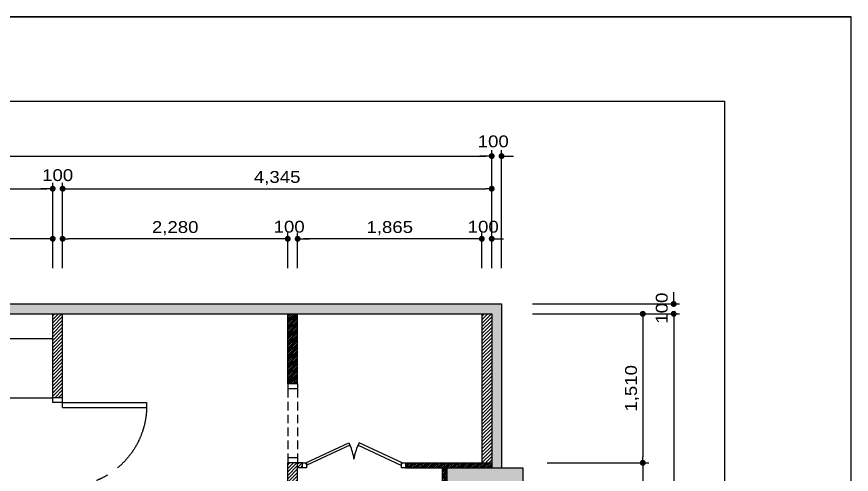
# Model space of a CAD drawing. Extents: x 700607 to 725777, y -92033 to -74213.
# Drawn here: x 717326 to 725777, y -78852 to -74213 of the extents above; entities that cross this region are included whole.
import ezdxf

# ---------------------------------------------------------------- set-up
doc = ezdxf.new("R2010")
doc.units = 0
doc.header["$MEASUREMENT"] = 0
for name, pattern in [('CENTER', [65, 60, -2, 1, -2]), ('CENTER2', [1.125, 0.75, -0.125, 0.125, -0.125]), ('HIDDEN2', [0.1875, 0.125, -0.0625])]:
    doc.linetypes.add(name, pattern=pattern)
doc.layers.get('0').update_dxf_attribs({"linetype": 'CONTINUOUS'})
doc.layers.get('DEFPOINTS').update_dxf_attribs({"linetype": 'CONTINUOUS'})
for name, color, linetype in [('253dim', 253, 'CONTINUOUS'), ('C200-CEN', 2, 'CENTER'), ('DOOR', 6, 'CONTINUOUS'), ('HAT', 31, 'CONTINUOUS'), ('WAL', 3, 'CONTINUOUS'), ('WALL', 2, 'CONTINUOUS')]:
    doc.layers.add(name, color=color, linetype=linetype)
doc.styles.add('울릉도L', font='', dxfattribs={"width": 1.2})
doc.styles.get('울릉도L').set_extended_font_data('HY울릉도L')
doc.dimstyles.new('CH60', dxfattribs={"dimscale": 60, "dimtxt": 2, "dimasz": 1, "dimexe": 1, "dimexo": 2, "dimgap": 0.6, "dimtad": 1, "dimdec": 0, "dimzin": 0, "dimdsep": 46, "dimlunit": 6, "dimtxsty": '울릉도L', "dimblk": 'DOT', "dimcen": 5, "dimclrd": 5, "dimclre": 5, "dimclrt": 7, "dimadec": 0, "dimazin": 0, "dimtfac": 1, "dimtdec": 0, "dimtix": 1, "dimtofl": 0, "dimtmove": 2, "dimatfit": 3, "dimldrblk": 'DOT', "dimfxl": 1, "dimtolj": 1, "dimtzin": 0, "dimarcsym": 0})
pattern_1 = [(45, (669676.592, -80995.892), (-17.67767, 17.67767), [])]
pattern_2 = [(45, (669676.592, -80995.892), (-8.8388348, 8.8388348), [])]

# ---------------------------------------------------------------- blocks, each defined once
blk = doc.blocks.new('_DOT')
at = {"color": 0, "linetype": 'ByBlock'}
blk.add_line((-0.5, 0), (-1, 0), dxfattribs=at)
at = {"color": 0, "linetype": 'ByBlock', "const_width": 0.5}
blk.add_lwpolyline([(-0.25, 0, 1), (0.25, 0, 1)], format="xyb", close=True, dxfattribs=at)
blk = doc.blocks.new('*D74')
at = {"layer": '253dim', "color": 5, "lineweight": -2, "transparency": 16777216}
for p, q in [((722547.6, -77224.9), (724038.2, -77224.9)), ((723978.2, -77284.9), (723978.2, -85704.9)), ((722582.6, -85764.9), (724038.2, -85764.9))]:
    blk.add_line(p, q, dxfattribs=at)
at = {"layer": 'DEFPOINTS', "color": 0, "transparency": 16777216}
for p in [(722427.6, -77224.9), (722462.6, -85764.9), (723978.2, -85764.9)]:
    blk.add_point(p, dxfattribs=at)
at = {"layer": '253dim', "color": 5, "lineweight": -2, "transparency": 16777216, "xscale": 60, "yscale": 60, "zscale": 60}
for p, rotation in [((723978.2, -77224.9), 90), ((723978.2, -85764.9), 270)]:
    blk.add_blockref('_DOT', p, dxfattribs=dict(at, rotation=rotation))
at = {"layer": '253dim', "color": 7, "transparency": 16777216, "insert": (723853.7, -81601.6), "char_height": 120, "attachment_point": 5, "rotation": 90, "style": '울릉도L'}
blk.add_mtext('\\A1;8,540', dxfattribs=at)
blk = doc.blocks.new('A$C1FE00452')
at = {"layer": 'C200-CEN', "color": 3, "linetype": 'Continuous'}
for p, q in [((100, 950), (0, 950)), ((0, 950), (0, 900)), ((100, 950), (100, 900)), ((100, 900), (0, 900)), ((100, 50), (0, 50)), ((0, 50), (0, 0)), ((100, 0), (0, 0)), ((100, 50), (100, 0))]:
    blk.add_line(p, q, dxfattribs=at)
at = {"layer": 'DOOR', "color": 1, "linetype": 'CENTER2', "ltscale": 1000}
blk.add_arc((133.7, 83.7), 817, 357.6375, 92.3625, dxfattribs=at)
at = {"layer": 'HAT', "color": 4}
for p, q in [((100, 100), (100, 50)), ((100, 100), (950, 100)), ((100, 50), (950, 50))]:
    blk.add_line(p, q, dxfattribs=at)
blk = doc.blocks.new('*D92')
at = {"layer": '253dim', "color": 5, "lineweight": -2, "transparency": 16777216}
for p, q in [((722547.6, -77224.9), (723725, -77224.9)), ((723665, -77284.9), (723665, -78674.9)), ((722696.1, -78734.9), (723725, -78734.9))]:
    blk.add_line(p, q, dxfattribs=at)
at = {"layer": 'DEFPOINTS', "color": 0, "transparency": 16777216}
for p in [(722427.6, -77224.9), (722576.1, -78734.9), (723665, -78734.9)]:
    blk.add_point(p, dxfattribs=at)
at = {"layer": '253dim', "color": 5, "lineweight": -2, "transparency": 16777216, "xscale": 60, "yscale": 60, "zscale": 60}
for p, rotation in [((723665, -77224.9), 90), ((723665, -78734.9), 270)]:
    blk.add_blockref('_DOT', p, dxfattribs=dict(at, rotation=rotation))
at = {"layer": '253dim', "color": 7, "transparency": 16777216, "insert": (723557.1, -77979.9), "char_height": 120, "attachment_point": 5, "rotation": 90, "style": '울릉도L'}
blk.add_mtext('\\A1;1,510', dxfattribs=at)
blk = doc.blocks.new('*D102')
at = {"layer": '253dim', "color": 5, "lineweight": -2, "transparency": 16777216}
for p, q in [((722696.1, -78734.9), (723725, -78734.9)), ((723665, -78794.9), (723665, -79774.5)), ((722696.1, -79834.5), (723725, -79834.5))]:
    blk.add_line(p, q, dxfattribs=at)
at = {"layer": 'DEFPOINTS', "color": 0, "transparency": 16777216}
for p in [(722576.1, -78734.9), (722576.1, -79834.5), (723665, -79834.5)]:
    blk.add_point(p, dxfattribs=at)
at = {"layer": '253dim', "color": 5, "lineweight": -2, "transparency": 16777216, "xscale": 60, "yscale": 60, "zscale": 60}
for p, rotation in [((723665, -78734.9), 90), ((723665, -79834.5), 270)]:
    blk.add_blockref('_DOT', p, dxfattribs=dict(at, rotation=rotation))
at = {"layer": '253dim', "color": 7, "transparency": 16777216, "insert": (723557.1, -79284.7), "char_height": 120, "attachment_point": 5, "rotation": 90, "style": '울릉도L'}
blk.add_mtext('\\A1;1,100', dxfattribs=at)
blk = doc.blocks.new('*D103')
at = {"layer": '253dim', "color": 5, "lineweight": -2, "transparency": 16777216}
for p, q in [((715351.1, -76761.5), (715351.1, -76404.2)), ((717630.6, -76464.2), (715411.1, -76464.2)), ((717690.6, -76761.6), (717690.6, -76404.2))]:
    blk.add_line(p, q, dxfattribs=at)
at = {"layer": 'DEFPOINTS', "color": 0, "transparency": 16777216}
for p in [(715351.1, -76464.2), (715351.1, -76881.5), (717690.6, -76881.6)]:
    blk.add_point(p, dxfattribs=at)
at = {"layer": '253dim', "color": 5, "lineweight": -2, "transparency": 16777216, "xscale": 60, "yscale": 60, "zscale": 60, "rotation": 180}
blk.add_blockref('_DOT', (715351.1, -76464.2), dxfattribs=at)
at = {"layer": '253dim', "color": 5, "lineweight": -2, "transparency": 16777216, "xscale": 60, "yscale": 60, "zscale": 60}
blk.add_blockref('_DOT', (717690.6, -76464.2), dxfattribs=at)
at = {"layer": '253dim', "color": 7, "transparency": 16777216, "insert": (716520.8, -76356.3), "char_height": 120, "attachment_point": 5, "style": '울릉도L'}
blk.add_mtext('\\A1;2,340', dxfattribs=at)
blk = doc.blocks.new('*D104')
at = {"layer": '253dim', "color": 5, "lineweight": -2, "transparency": 16777216}
for p, q in [((717630.6, -75956.5), (717570.6, -75956.5)), ((717690.6, -76761.5), (717690.6, -75896.5)), ((717790.6, -76761.5), (717790.6, -75896.5)), ((717850.6, -75956.5), (717910.6, -75956.5))]:
    blk.add_line(p, q, dxfattribs=at)
at = {"layer": 'DEFPOINTS', "color": 0, "transparency": 16777216}
for p in [(717790.6, -75956.5), (717690.6, -76881.5), (717790.6, -76881.5)]:
    blk.add_point(p, dxfattribs=at)
at = {"layer": '253dim', "color": 5, "lineweight": -2, "transparency": 16777216, "xscale": 60, "yscale": 60, "zscale": 60}
blk.add_blockref('_DOT', (717690.6, -75956.5), dxfattribs=at)
at = {"layer": '253dim', "color": 5, "lineweight": -2, "transparency": 16777216, "xscale": 60, "yscale": 60, "zscale": 60, "rotation": 180}
blk.add_blockref('_DOT', (717790.6, -75956.5), dxfattribs=at)
at = {"layer": '253dim', "color": 7, "transparency": 16777216, "insert": (717740.6, -75819.8), "char_height": 120, "attachment_point": 5, "style": '울릉도L'}
blk.add_mtext('\\A1;100', dxfattribs=at)
blk = doc.blocks.new('*D105')
at = {"layer": '253dim', "color": 5, "lineweight": -2, "transparency": 16777216}
for p, q in [((708021.1, -76761.5), (708021.1, -75896.5)), ((708081.1, -75956.5), (717630.6, -75956.5)), ((717690.6, -76761.5), (717690.6, -75896.5))]:
    blk.add_line(p, q, dxfattribs=at)
at = {"layer": 'DEFPOINTS', "color": 0, "transparency": 16777216}
for p in [(717690.6, -75956.5), (708021.1, -76881.5), (717690.6, -76881.5)]:
    blk.add_point(p, dxfattribs=at)
at = {"layer": '253dim', "color": 5, "lineweight": -2, "transparency": 16777216, "xscale": 60, "yscale": 60, "zscale": 60, "rotation": 180}
blk.add_blockref('_DOT', (708021.1, -75956.5), dxfattribs=at)
at = {"layer": '253dim', "color": 5, "lineweight": -2, "transparency": 16777216, "xscale": 60, "yscale": 60, "zscale": 60}
blk.add_blockref('_DOT', (717690.6, -75956.5), dxfattribs=at)
at = {"layer": '253dim', "color": 7, "transparency": 16777216, "insert": (712131.1, -75835.2), "char_height": 120, "attachment_point": 5, "style": '울릉도L'}
blk.add_mtext('\\A1;9,670', dxfattribs=at)
blk = doc.blocks.new('*D106')
at = {"layer": '253dim', "color": 5, "lineweight": -2, "transparency": 16777216}
for p, q in [((704501.1, -76761.5), (704501.1, -75566.2)), ((704561.1, -75626.2), (722075.6, -75626.2)), ((722135.6, -76761.5), (722135.6, -75566.2))]:
    blk.add_line(p, q, dxfattribs=at)
at = {"layer": 'DEFPOINTS', "color": 0, "transparency": 16777216}
for p in [(722135.6, -75626.2), (704501.1, -76881.5), (722135.6, -76881.5)]:
    blk.add_point(p, dxfattribs=at)
at = {"layer": '253dim', "color": 5, "lineweight": -2, "transparency": 16777216, "xscale": 60, "yscale": 60, "zscale": 60, "rotation": 180}
blk.add_blockref('_DOT', (704501.1, -75626.2), dxfattribs=at)
at = {"layer": '253dim', "color": 5, "lineweight": -2, "transparency": 16777216, "xscale": 60, "yscale": 60, "zscale": 60}
blk.add_blockref('_DOT', (722135.6, -75626.2), dxfattribs=at)
at = {"layer": '253dim', "color": 7, "transparency": 16777216, "insert": (713318.3, -75518.3), "char_height": 120, "attachment_point": 5, "style": '울릉도L'}
blk.add_mtext('\\A1;17,634', dxfattribs=at)
blk = doc.blocks.new('*D113')
at = {"layer": '253dim', "color": 5, "lineweight": -2, "transparency": 16777216}
for p, q in [((721975.6, -76464.2), (721915.6, -76464.2)), ((722035.6, -76761.5), (722035.6, -76404.2)), ((722135.6, -76761.5), (722135.6, -76404.2)), ((722195.6, -76464.2), (722255.6, -76464.2))]:
    blk.add_line(p, q, dxfattribs=at)
at = {"layer": 'DEFPOINTS', "color": 0, "transparency": 16777216}
for p in [(722135.6, -76464.2), (722035.6, -76881.5), (722135.6, -76881.5)]:
    blk.add_point(p, dxfattribs=at)
at = {"layer": '253dim', "color": 5, "lineweight": -2, "transparency": 16777216, "xscale": 60, "yscale": 60, "zscale": 60}
blk.add_blockref('_DOT', (722035.6, -76464.2), dxfattribs=at)
at = {"layer": '253dim', "color": 5, "lineweight": -2, "transparency": 16777216, "xscale": 60, "yscale": 60, "zscale": 60, "rotation": 180}
blk.add_blockref('_DOT', (722135.6, -76464.2), dxfattribs=at)
at = {"layer": '253dim', "color": 7, "transparency": 16777216, "insert": (722049.6, -76342.6), "char_height": 120, "attachment_point": 5, "style": '울릉도L'}
blk.add_mtext('\\A1;100', dxfattribs=at)
blk = doc.blocks.new('*D114')
at = {"layer": '253dim', "color": 5, "lineweight": -2, "transparency": 16777216}
for p, q in [((717790.6, -76761.5), (717790.6, -76404.2)), ((720010.6, -76464.2), (717850.6, -76464.2)), ((720070.6, -76761.5), (720070.6, -76404.2))]:
    blk.add_line(p, q, dxfattribs=at)
at = {"layer": 'DEFPOINTS', "color": 0, "transparency": 16777216}
for p in [(717790.6, -76464.2), (717790.6, -76881.5), (720070.6, -76881.5)]:
    blk.add_point(p, dxfattribs=at)
at = {"layer": '253dim', "color": 5, "lineweight": -2, "transparency": 16777216, "xscale": 60, "yscale": 60, "zscale": 60, "rotation": 180}
blk.add_blockref('_DOT', (717790.6, -76464.2), dxfattribs=at)
at = {"layer": '253dim', "color": 5, "lineweight": -2, "transparency": 16777216, "xscale": 60, "yscale": 60, "zscale": 60}
blk.add_blockref('_DOT', (720070.6, -76464.2), dxfattribs=at)
at = {"layer": '253dim', "color": 7, "transparency": 16777216, "insert": (718930.6, -76356.4), "char_height": 120, "attachment_point": 5, "style": '울릉도L'}
blk.add_mtext('\\A1;2,280', dxfattribs=at)
blk = doc.blocks.new('*D115')
at = {"layer": '253dim', "color": 5, "lineweight": -2, "transparency": 16777216}
for p, q in [((720170.6, -76761.5), (720170.6, -76404.2)), ((721975.6, -76464.2), (720230.6, -76464.2)), ((722035.6, -76761.5), (722035.6, -76404.2))]:
    blk.add_line(p, q, dxfattribs=at)
at = {"layer": 'DEFPOINTS', "color": 0, "transparency": 16777216}
for p in [(720170.6, -76464.2), (720170.6, -76881.5), (722035.6, -76881.5)]:
    blk.add_point(p, dxfattribs=at)
at = {"layer": '253dim', "color": 5, "lineweight": -2, "transparency": 16777216, "xscale": 60, "yscale": 60, "zscale": 60, "rotation": 180}
blk.add_blockref('_DOT', (720170.6, -76464.2), dxfattribs=at)
at = {"layer": '253dim', "color": 5, "lineweight": -2, "transparency": 16777216, "xscale": 60, "yscale": 60, "zscale": 60}
blk.add_blockref('_DOT', (722035.6, -76464.2), dxfattribs=at)
at = {"layer": '253dim', "color": 7, "transparency": 16777216, "insert": (721103.1, -76356.4), "char_height": 120, "attachment_point": 5, "style": '울릉도L'}
blk.add_mtext('\\A1;1,865', dxfattribs=at)
blk = doc.blocks.new('*D116')
at = {"layer": '253dim', "color": 5, "lineweight": -2, "transparency": 16777216}
for p, q in [((717790.6, -76761.5), (717790.6, -75896.5)), ((717850.6, -75956.5), (722075.6, -75956.5)), ((722135.6, -76761.3), (722135.6, -75896.5))]:
    blk.add_line(p, q, dxfattribs=at)
at = {"layer": 'DEFPOINTS', "color": 0, "transparency": 16777216}
for p in [(722135.6, -75956.5), (717790.6, -76881.5), (722135.6, -76881.3)]:
    blk.add_point(p, dxfattribs=at)
at = {"layer": '253dim', "color": 5, "lineweight": -2, "transparency": 16777216, "xscale": 60, "yscale": 60, "zscale": 60, "rotation": 180}
blk.add_blockref('_DOT', (717790.6, -75956.5), dxfattribs=at)
at = {"layer": '253dim', "color": 5, "lineweight": -2, "transparency": 16777216, "xscale": 60, "yscale": 60, "zscale": 60}
blk.add_blockref('_DOT', (722135.6, -75956.5), dxfattribs=at)
at = {"layer": '253dim', "color": 7, "transparency": 16777216, "insert": (719963.1, -75848.5), "char_height": 120, "attachment_point": 5, "style": '울릉도L'}
blk.add_mtext('\\A1;4,345', dxfattribs=at)
blk = doc.blocks.new('*D117')
at = {"layer": '253dim', "color": 5, "lineweight": -2, "transparency": 16777216}
for p, q in [((722075.6, -75626.2), (722015.6, -75626.2)), ((722135.6, -76761.3), (722135.6, -75566.2)), ((722235.6, -76761.5), (722235.6, -75566.2)), ((722295.6, -75626.2), (722355.6, -75626.2))]:
    blk.add_line(p, q, dxfattribs=at)
at = {"layer": 'DEFPOINTS', "color": 0, "transparency": 16777216}
for p in [(722235.6, -75626.2), (722135.6, -76881.3), (722235.6, -76881.5)]:
    blk.add_point(p, dxfattribs=at)
at = {"layer": '253dim', "color": 5, "lineweight": -2, "transparency": 16777216, "xscale": 60, "yscale": 60, "zscale": 60}
blk.add_blockref('_DOT', (722135.6, -75626.2), dxfattribs=at)
at = {"layer": '253dim', "color": 5, "lineweight": -2, "transparency": 16777216, "xscale": 60, "yscale": 60, "zscale": 60, "rotation": 180}
blk.add_blockref('_DOT', (722235.6, -75626.2), dxfattribs=at)
at = {"layer": '253dim', "color": 7, "transparency": 16777216, "insert": (722151, -75477.4), "char_height": 120, "attachment_point": 5, "style": '울릉도L'}
blk.add_mtext('\\A1;100', dxfattribs=at)
blk = doc.blocks.new('*D118')
at = {"layer": '253dim', "color": 5, "lineweight": -2, "transparency": 16777216}
for p, q in [((723978.2, -77064.9), (723978.2, -77004.9)), ((722547.6, -77124.9), (724038.2, -77124.9)), ((722547.6, -77224.9), (724038.2, -77224.9)), ((723978.2, -77284.9), (723978.2, -77344.9))]:
    blk.add_line(p, q, dxfattribs=at)
at = {"layer": 'DEFPOINTS', "color": 0, "transparency": 16777216}
for p in [(722427.6, -77124.9), (722427.6, -77224.9), (723978.2, -77224.9)]:
    blk.add_point(p, dxfattribs=at)
at = {"layer": '253dim', "color": 5, "lineweight": -2, "transparency": 16777216, "xscale": 60, "yscale": 60, "zscale": 60}
for p, rotation in [((723978.2, -77124.9), 270), ((723978.2, -77224.9), 90)]:
    blk.add_blockref('_DOT', p, dxfattribs=dict(at, rotation=rotation))
at = {"layer": '253dim', "color": 7, "transparency": 16777216, "insert": (723858, -77167.2), "char_height": 120, "attachment_point": 5, "rotation": 90, "style": '울릉도L'}
blk.add_mtext('\\A1;100', dxfattribs=at)
blk = doc.blocks.new('*D119')
at = {"layer": '253dim', "color": 5, "lineweight": -2, "transparency": 16777216}
for p, q in [((720010.6, -76464.4), (719950.6, -76464.4)), ((720070.6, -76761.6), (720070.6, -76404.4)), ((720170.6, -76761.6), (720170.6, -76404.4)), ((720230.6, -76464.4), (720290.6, -76464.4))]:
    blk.add_line(p, q, dxfattribs=at)
at = {"layer": 'DEFPOINTS', "color": 0, "transparency": 16777216}
for p in [(720170.6, -76464.4), (720070.6, -76881.6), (720170.6, -76881.6)]:
    blk.add_point(p, dxfattribs=at)
at = {"layer": '253dim', "color": 5, "lineweight": -2, "transparency": 16777216, "xscale": 60, "yscale": 60, "zscale": 60}
blk.add_blockref('_DOT', (720070.6, -76464.4), dxfattribs=at)
at = {"layer": '253dim', "color": 5, "lineweight": -2, "transparency": 16777216, "xscale": 60, "yscale": 60, "zscale": 60, "rotation": 180}
blk.add_blockref('_DOT', (720170.6, -76464.4), dxfattribs=at)
at = {"layer": '253dim', "color": 7, "transparency": 16777216, "insert": (720084.6, -76342.7), "char_height": 120, "attachment_point": 5, "style": '울릉도L'}
blk.add_mtext('\\A1;100', dxfattribs=at)

msp = doc.modelspace()

# ---------------------------------------------------------------- hatches: boundary and pattern name
at = {"layer": 'WALL', "linetype": 'Continuous'}
msp.add_hatch(color=9, dxfattribs=at).paths.add_polyline_path([(722235.6, -77124.9), (716850.8, -77124.9), (716850.8, -77224.9), (722135.6, -77224.9), (722135.6, -78784.9), (722235.6, -78784.9)])
h = msp.add_hatch(dxfattribs=at)
h.set_pattern_fill('ANSI31', color=9, scale=200, style=0)
h.set_pattern_definition(pattern_1)
h.paths.add_polyline_path([(717790.6, -77224.9), (717690.6, -77224.9), (717690.6, -78074.9), (717790.6, -78074.9)])
h = msp.add_hatch(dxfattribs=at)
h.set_pattern_fill('ANSI31', color=9, scale=100, style=0)
h.set_pattern_definition(pattern_2)
h.paths.add_polyline_path([(720070.6, -77934.5), (720170.6, -77934.5), (720170.6, -77224.9), (720070.6, -77224.9)])
h = msp.add_hatch(dxfattribs=at)
h.set_pattern_fill('ANSI31', color=9, scale=200, style=0)
h.set_pattern_definition(pattern_1)
h.paths.add_polyline_path([(722035.6, -78734.9), (722135.6, -78734.9), (722135.6, -77224.9), (722035.6, -77224.9)])
h = msp.add_hatch(dxfattribs=at)
h.set_pattern_fill('ANSI31', color=9, scale=200, style=0)
h.set_pattern_definition(pattern_1)
h.paths.add_polyline_path([(720070.6, -79468.1), (719711.5, -79468.1), (719671.5, -79569, -0.001643), (719725.1, -79568.4, -0.053319), (720170.6, -79607.2), (720170.6, -78734.5), (720070.6, -78734.5)])
h = msp.add_hatch(dxfattribs=at)
h.set_pattern_fill('ANSI31', color=9, scale=200, style=0)
h.set_pattern_definition([(45, (700753.566, -112906.573), (-17.67767, 17.67767), [])])
h.paths.add_polyline_path([(720170.6, -78734.5), (720170.6, -78784.5), (720221.1, -78784.5), (720221.1, -78734.5)])
h = msp.add_hatch(dxfattribs=at)
h.set_pattern_fill('ANSI31', color=9, scale=100, style=0)
h.set_pattern_definition(pattern_2)
h.paths.add_polyline_path([(721636.1, -78734.9), (721261.1, -78734.9), (721261.1, -78784.9), (721636.1, -78784.9), (721636.1, -79834.9), (722136.6, -79834.9), (722136.6, -79784.9), (721686.1, -79784.9), (721686.1, -78784.9), (722135.6, -78784.9), (722135.6, -78734.9)])
h = msp.add_hatch(color=9, dxfattribs=at)
h.paths.add_polyline_path([(722451.1, -78784.9), (721868.6, -78784.9), (721868.6, -79784.9), (722451.1, -79784.9)])
h.paths.add_polyline_path([(721868.6, -78784.9), (721686.1, -78784.9), (721686.1, -79784.9), (721868.6, -79784.9)])

# ---------------------------------------------------------------- linework, layer by layer
at = {"color": 2}
msp.add_lwpolyline([(700996.6, -75069.7), (724491.4, -75069.7), (724491.4, -91852.9), (700996.6, -91852.9)], close=True, dxfattribs=at)
at = {"layer": 'C200-CEN', "color": 3, "linetype": 'Continuous'}
for p, q in [((720070.6, -77934.5), (720070.6, -77984.5)), ((720170.6, -77934.5), (720070.6, -77934.5)), ((720170.6, -77984.5), (720070.6, -77984.5)), ((720170.6, -77934.5), (720170.6, -77984.5)), ((720070.6, -78684.5), (720070.6, -78734.5)), ((720170.6, -78684.5), (720070.6, -78684.5)), ((720170.6, -78734.5), (720070.6, -78734.5)), ((720170.6, -78684.5), (720170.6, -78734.5))]:
    msp.add_line(p, q, dxfattribs=at)
at = {"layer": 'C200-CEN', "color": 4, "linetype": 'Continuous'}
for points in [[(720700.2, -78555.2), (720265.2, -78758), (720254.6, -78735.4), (720689.6, -78532.5)], [(720781.9, -78555.2), (721217, -78758), (721227.5, -78735.4), (720792.5, -78532.5)]]:
    msp.add_lwpolyline(points, close=True, dxfattribs=at)
at = {"layer": 'C200-CEN', "color": 6, "linetype": 'Continuous'}
for points in [[(720261.1, -78784.5), (720221.1, -78784.5), (720221.1, -78734.5), (720261.1, -78734.5)], [(721261.1, -78784.5), (721221.1, -78784.5), (721221.1, -78734.5), (721261.1, -78734.5)]]:
    msp.add_lwpolyline(points, close=True, dxfattribs=at)
at = {"layer": 'DEFPOINTS', "color": 8}
for p, q in [((700607.2, -74212.9), (725776.6, -74212.9)), ((700607.2, -74212.9), (725776.6, -74212.9)), ((700607.2, -74212.9), (725776.6, -74212.9)), ((700607.2, -74212.9), (725776.6, -74212.9)), ((725776.6, -74212.9), (700607.2, -74212.9)), ((725776.6, -92032.9), (725776.6, -74212.9))]:
    msp.add_line(p, q, dxfattribs=at)
at = {"layer": 'DEFPOINTS', "color": 9, "linetype": 'Continuous'}
msp.add_line((725776.6, -74212.9), (700607.2, -74212.9), dxfattribs=at)
at = {"layer": 'WAL', "color": 2, "linetype": 'Continuous'}
for p, q in [((704401.1, -77124.9), (722235.6, -77124.9)), ((720503.9, -77124.9), (722118.6, -77124.9)), ((704401.1, -77224.9), (722135.6, -77224.9))]:
    msp.add_line(p, q, dxfattribs=at)
at = {"layer": 'WAL', "color": 3, "linetype": 'Continuous'}
for p, q in [((722235.6, -77124.9), (722235.6, -78784.9)), ((722035.6, -77224.9), (722035.6, -78734.9)), ((722135.6, -77224.9), (722135.6, -78784.9)), ((721636.1, -78734.9), (722135.6, -78734.9)), ((721636.1, -79834.9), (721636.1, -78784.9))]:
    msp.add_line(p, q, dxfattribs=at)
at = {"layer": 'WAL', "color": 6, "linetype": 'Continuous'}
for p, q in [((708020.7, -77474.9), (717690.6, -77474.9)), ((708020.7, -78074.9), (717690.6, -78074.9))]:
    msp.add_line(p, q, dxfattribs=at)
at = {"layer": 'WAL', "color": 2, "linetype": 'Continuous'}
msp.add_lwpolyline([(721686.1, -79784.9), (721686.1, -78784.9), (722451.1, -78784.9), (722451.1, -79784.9), (721686.1, -79784.9)], dxfattribs=at)
at = {"layer": 'WALL', "color": 3, "linetype": 'Continuous'}
for p, q in [((717690.6, -78074.9), (717690.6, -77224.9)), ((717790.6, -78074.9), (717790.6, -77224.9)), ((720070.6, -77934.5), (720070.6, -77224.9)), ((720170.6, -77934.5), (720170.6, -77224.9)), ((720070.6, -79468.1), (720070.6, -78734.5)), ((720170.6, -79607.2), (720170.6, -78734.5)), ((720221.1, -78734.5), (720170.6, -78734.5)), ((721261.1, -78734.9), (721636.1, -78734.9)), ((720221.1, -78784.5), (720170.6, -78784.5)), ((721261.1, -78784.9), (721636.1, -78784.9))]:
    msp.add_line(p, q, dxfattribs=at)
at = {"layer": 'WALL', "color": 9, "linetype": 'HIDDEN2', "ltscale": 700}
for p, q in [((720070.6, -77984.5), (720070.6, -78684.5)), ((720170.6, -77984.5), (720170.6, -78684.5))]:
    msp.add_line(p, q, dxfattribs=at)
at = {"layer": 'WALL', "color": 1}
for centre, start, end in [((720268.3, -78756.6), 7.20811, 25), ((721213.8, -78756.6), 155, 172.79189)]:
    msp.add_arc(centre, 476.5, start, end, dxfattribs=at)

# ---------------------------------------------------------------- block references
at = {"layer": 'WALL', "color": 9, "linetype": 'Continuous', "xscale": -1, "rotation": 180}
msp.add_blockref('A$C1FE00452', (717690.6, -78074.9), dxfattribs=at)

# ---------------------------------------------------------------- dimensions: what is measured, and where the dimension line sits
at = {"layer": '253dim'}
for base, p1, p2, picture, middle in [((722135.5609, -75626.2464), (704501.0713, -76881.4582), (722135.5609, -76881.4582), '*D106', (713318.3161, -75518.2789)), ((722135.6, -75956.5), (717790.6, -76881.5), (722135.6, -76881.3), '*D116', (719963.1, -75848.5)), ((715351.0713, -76464.2458), (717690.5788, -76881.5802), (715351.0713, -76881.4582), '*D103', (716520.8251, -76356.2784)), ((717790.6, -76464.2), (720070.6, -76881.5), (717790.6, -76881.5), '*D114', (718930.6, -76356.4)), ((720170.6, -76464.2), (722035.6, -76881.5), (720170.6, -76881.5), '*D115', (721103.1, -76356.4))]:
    dim = msp.add_linear_dim(base=base, p1=p1, p2=p2, dimstyle='CH60', dxfattribs=at)
    dim.commit()
    dim.dimension.update_dxf_attribs({"geometry": picture, "text_midpoint": middle})
for base, p1, p2, picture, middle in [((722235.6, -75626.2), (722135.6, -76881.3), (722235.6, -76881.5), '*D117', (722151, -75477.4)), ((717690.5713286, -75956.4948719), (708021.0713286, -76881.4581633), (717690.5713286, -76881.4581633), '*D105', (712131.0713286, -75835.1782513)), ((717790.6, -75956.5), (717690.6, -76881.5), (717790.6, -76881.5), '*D104', (717740.6, -75819.8)), ((720170.6, -76464.4), (720070.6, -76881.6), (720170.6, -76881.6), '*D119', (720084.6, -76342.7)), ((722135.6, -76464.2), (722035.6, -76881.5), (722135.6, -76881.5), '*D113', (722049.6, -76342.6))]:
    dim = msp.add_linear_dim(base=base, p1=p1, p2=p2, dimstyle='CH60', dxfattribs=at)
    dim.commit()
    dim.dimension.update_dxf_attribs({"geometry": picture, "text_midpoint": middle, "dimtype": 160})
for base, p1, p2, picture, middle in [((723978.2, -77224.9), (722427.6, -77124.9), (722427.6, -77224.9), '*D118', (723858, -77167.2)), ((723978.2, -85764.9), (722427.6, -77224.9), (722462.6, -85764.9), '*D74', (723853.7, -81601.6))]:
    dim = msp.add_linear_dim(base=base, p1=p1, p2=p2, angle=270, dimstyle='CH60', dxfattribs=at)
    dim.commit()
    dim.dimension.update_dxf_attribs({"geometry": picture, "text_midpoint": middle, "dimtype": 160})
for base, p1, p2, picture, middle in [((723665, -78734.9), (722427.6, -77224.9), (722576.1, -78734.9), '*D92', (723557.1, -77979.9)), ((723665, -79834.5), (722576.1, -78734.9), (722576.1, -79834.5), '*D102', (723557.1, -79284.7))]:
    dim = msp.add_linear_dim(base=base, p1=p1, p2=p2, angle=270, dimstyle='CH60', dxfattribs=at)
    dim.commit()
    dim.dimension.update_dxf_attribs({"geometry": picture, "text_midpoint": middle})

doc.saveas('drawing.dxf')
